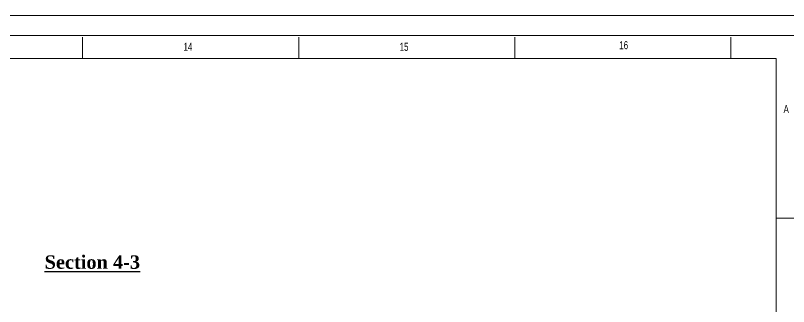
# Model space of a CAD drawing. Header units: millimetres. Extents: x 3220 to 226993, y 817 to 176024.
# Drawn here: x 126017 to 143603, y 169395 to 176024 of the extents above; entities that cross this region are included whole.
import ezdxf

# ---------------------------------------------------------------- set-up
doc = ezdxf.new("R2010")
doc.units = ezdxf.units.MM
doc.styles.add('SLDTEXTSTYLE0', font='TXT', dxfattribs={"width": 0.75})
doc.styles.get("Standard").update_dxf_attribs({"font": 'arial.ttf'})

# ---------------------------------------------------------------- blocks, each defined once
blk = doc.blocks.new('A1 E1-200')
at = {"color": 1, "linetype": 'Continuous', "lineweight": 18}
for p, q in [((-164800, 116400), (0, 116400)), ((-162844, 114440), (-1960, 114440)), ((-1960, 1960), (-1960, 114440))]:
    blk.add_line(p, q, dxfattribs=at)
at = {"linetype": 'Continuous', "lineweight": 18}
blk.add_line((-163879, 115487), (-937, 115487), dxfattribs=at)
at = {"color": 5, "linetype": 'Continuous', "lineweight": 15}
for p, q in [((-33412, 115419), (-33412, 114439)), ((-23613, 114439), (-23613, 115419)), ((-13815, 115419), (-13815, 114439)), ((-4017, 114439), (-4017, 115419)), ((-979, 107203), (-1959, 107203))]:
    blk.add_line(p, q, dxfattribs=at)
at = {"color": 5, "linetype": 'Continuous', "lineweight": 15, "attachment_point": 1, "style": 'SLDTEXTSTYLE0'}
for s, insert, char_height in [('14', (-28839, 115158), 362.9), ('15', (-19041, 115158), 362.9), ('16', (-9082, 115231), 362.9), ('A', (-1632, 112331), 363)]:
    blk.add_mtext(s, dxfattribs=dict(at, insert=insert, char_height=char_height))

msp = doc.modelspace()

# ---------------------------------------------------------------- block references
at = {"xscale": 0.5017310599597968, "yscale": 0.5017310599597968, "zscale": 0.5017310599597968}
msp.add_blockref('A1 E1-200', (144308.2, 117622.2), dxfattribs=at)

# ---------------------------------------------------------------- texts
at = {"insert": (126680.6, 170560.5), "char_height": 306.141, "attachment_point": 1}
msp.add_mtext_dynamic_manual_height_columns('{\\fTimes New Roman|b1|i0|c0|p18;\\LSection 4-3}', width=5027.93, gutter_width=17.5, heights=[0], dxfattribs=at)

doc.saveas('drawing.dxf')
